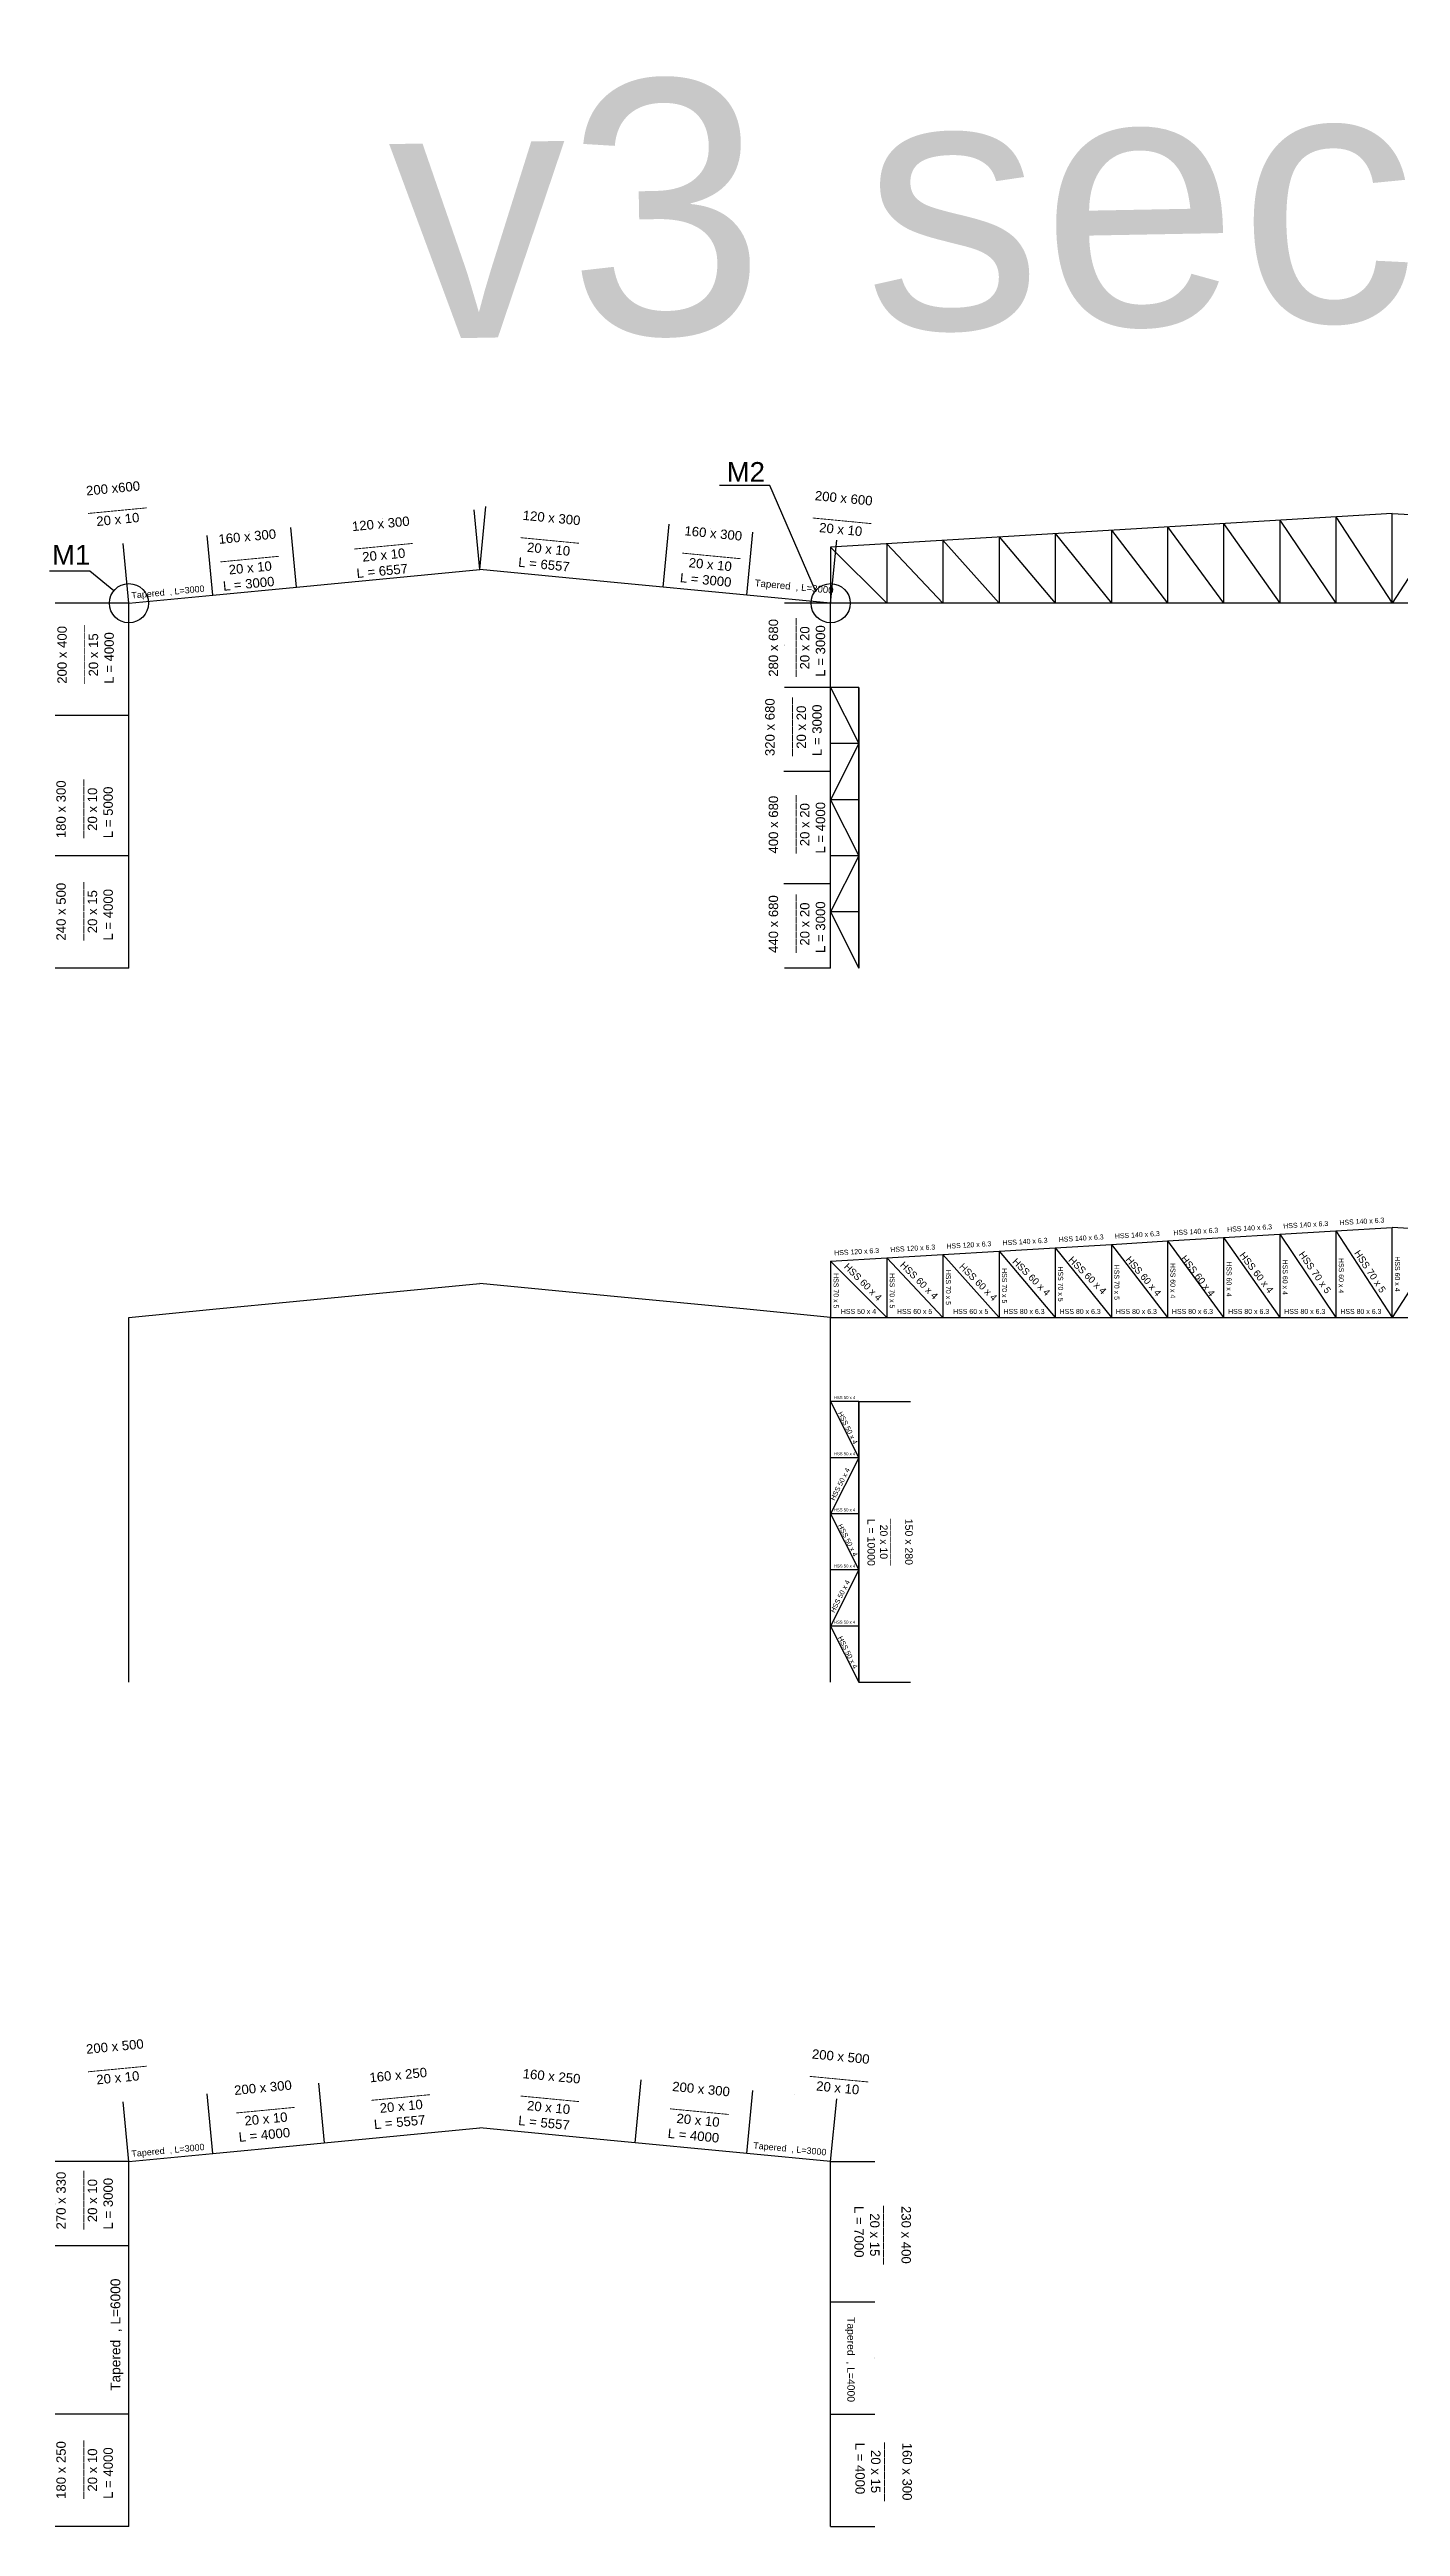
# Model space of a CAD drawing. Header units: inches. Extents: x -15 to 1885144, y -42615 to 866270.
# Drawn here: x 871547 to 919676, y 189786 to 278021 of the extents above; entities that cross this region are included whole.
import ezdxf

# ---------------------------------------------------------------- set-up
doc = ezdxf.new("R2010")
doc.units = ezdxf.units.IN
doc.header["$LTSCALE"] = 100
doc.header["$MEASUREMENT"] = 0
for name, color, linetype in [('bolt', 1, 'Continuous'), ('initial layout', 7, 'Continuous'), ('sections', 3, 'Continuous'), ('text', 3, 'Continuous')]:
    doc.layers.add(name, color=color, linetype=linetype)
doc.styles.get("Standard").update_dxf_attribs({"font": 'arial.ttf'})
doc.dimstyles.new('section', dxfattribs={"dimtxt": 1e-05, "dimasz": 15, "dimexe": 0.0625, "dimexo": 0.0625, "dimgap": 10, "dimtad": 0, "dimtoh": 1, "dimzin": 0, "dimdsep": 46, "dimtxsty": 'Standard', "dimblk": 'OBLIQUE', "dimcen": 0.09, "dimsd1": 1, "dimsd2": 1, "dimclrd": 256, "dimclre": 256, "dimclrt": 256, "dimadec": 0, "dimazin": 0, "dimtfac": 1, "dimtofl": 0, "dimtmove": 0, "dimatfit": 3, "dimfxl": 1, "dimtfillclr": 256, "dimtolj": 1, "dimtzin": 0, "dimlwe": -1, "dimarcsym": 0})

# ---------------------------------------------------------------- blocks, each defined once
blk = doc.blocks.new('*D140')
at = {"layer": 'Defpoints', "color": 0, "transparency": 16777216}
for p in [(871751, 249299), (874376, 249299), (874376, 245299)]:
    blk.add_point(p, dxfattribs=at)
at = {"layer": 'sections', "transparency": 16777216}
for p, q in [((874375, 249299), (871750, 249299)), ((874375, 245299), (871750, 245299))]:
    blk.add_line(p, q, dxfattribs=at)
at = {"layer": 'sections', "transparency": 16777216, "insert": (871751, 247299), "char_height": 0.00001, "attachment_point": 5, "rotation": 90}
blk.add_mtext('\\A1;4000.00', dxfattribs=at)
blk = doc.blocks.new('_Oblique')
at = {"color": 0, "linetype": 'ByBlock', "lineweight": -2}
blk.add_line((-0.5, -0.5), (0.5, 0.5), dxfattribs=at)
blk = doc.blocks.new('*D141')
at = {"layer": 'Defpoints', "color": 0, "transparency": 16777216}
for p in [(877158, 260711), (877362, 258585), (874376, 258299)]:
    blk.add_point(p, dxfattribs=at)
at = {"layer": 'sections', "transparency": 16777216}
for p, q in [((874376, 258299), (874172, 260424)), ((877362, 258585), (877158, 260711))]:
    blk.add_line(p, q, dxfattribs=at)
at = {"layer": 'sections', "transparency": 16777216, "insert": (875665, 260567), "char_height": 10, "attachment_point": 5, "rotation": 5.48359}
blk.add_mtext('\\A1;3000.00', dxfattribs=at)
blk = doc.blocks.new('*D142')
at = {"layer": 'Defpoints', "color": 0, "transparency": 16777216}
for p in [(880144, 260997), (877362, 258585), (880348, 258872)]:
    blk.add_point(p, dxfattribs=at)
at = {"layer": 'sections', "transparency": 16777216}
for p, q in [((877362, 258585), (877158, 260711)), ((880348, 258872), (880144, 260997))]:
    blk.add_line(p, q, dxfattribs=at)
at = {"layer": 'sections', "transparency": 16777216, "insert": (878651, 260854), "char_height": 10, "attachment_point": 5, "rotation": 5.48359}
blk.add_mtext('\\A1;3000.00', dxfattribs=at)
blk = doc.blocks.new('*D143')
at = {"layer": 'Defpoints', "color": 0, "transparency": 16777216}
for p in [(886672, 261624), (886876, 259499), (880348, 258872)]:
    blk.add_point(p, dxfattribs=at)
at = {"layer": 'sections', "transparency": 16777216}
for p, q in [((886876, 259499), (886672, 261624)), ((880348, 258872), (880144, 260997))]:
    blk.add_line(p, q, dxfattribs=at)
at = {"layer": 'sections', "transparency": 16777216, "insert": (883408, 261311), "char_height": 10, "attachment_point": 5, "rotation": 5.48359}
blk.add_mtext('\\A1;6557.47', dxfattribs=at)
blk = doc.blocks.new('*D144')
at = {"layer": 'Defpoints', "color": 0, "transparency": 16777216}
for p in [(893618, 261111), (886876, 259499), (893403, 258872)]:
    blk.add_point(p, dxfattribs=at)
at = {"layer": 'sections', "transparency": 16777216}
for p, q in [((886876, 259499), (887091, 261738)), ((893403, 258872), (893618, 261111))]:
    blk.add_line(p, q, dxfattribs=at)
at = {"layer": 'sections', "transparency": 16777216, "insert": (890354, 261424), "char_height": 10, "attachment_point": 5, "rotation": 354.51641}
blk.add_mtext('\\A1;6557.47', dxfattribs=at)
blk = doc.blocks.new('*D145')
at = {"layer": 'Defpoints', "color": 0, "transparency": 16777216}
for p in [(896604, 260825), (893403, 258872), (896389, 258585)]:
    blk.add_point(p, dxfattribs=at)
at = {"layer": 'sections', "transparency": 16777216}
for p, q in [((893403, 258872), (893618, 261111)), ((896389, 258585), (896604, 260825))]:
    blk.add_line(p, q, dxfattribs=at)
at = {"layer": 'sections', "transparency": 16777216, "insert": (895111, 260968), "char_height": 10, "attachment_point": 5, "rotation": 354.51641}
blk.add_mtext('\\A1;3000.00', dxfattribs=at)
blk = doc.blocks.new('*D146')
at = {"layer": 'Defpoints', "color": 0, "transparency": 16777216}
for p in [(899591, 260538), (896389, 258585), (899376, 258299)]:
    blk.add_point(p, dxfattribs=at)
at = {"layer": 'sections', "transparency": 16777216}
for p, q in [((896389, 258585), (896604, 260825)), ((899376, 258299), (899591, 260538))]:
    blk.add_line(p, q, dxfattribs=at)
at = {"layer": 'sections', "transparency": 16777216, "insert": (898097, 260681), "char_height": 10, "attachment_point": 5, "rotation": 354.51641}
blk.add_mtext('\\A1;3000.00', dxfattribs=at)
blk = doc.blocks.new('*D147')
at = {"layer": 'Defpoints', "color": 0, "transparency": 16777216}
for p in [(897731, 248299), (899376, 248299), (899376, 245299)]:
    blk.add_point(p, dxfattribs=at)
at = {"layer": 'sections', "transparency": 16777216}
for p, q in [((899375, 248299), (897731, 248299)), ((899375, 245299), (897731, 245299))]:
    blk.add_line(p, q, dxfattribs=at)
at = {"layer": 'sections', "transparency": 16777216, "insert": (897731, 246799), "char_height": 10, "attachment_point": 5, "rotation": 90}
blk.add_mtext('\\A1;3000.00', dxfattribs=at)
blk = doc.blocks.new('*D148')
at = {"layer": 'Defpoints', "color": 0, "transparency": 16777216}
for p in [(897731, 258299), (899376, 258299), (899376, 255299)]:
    blk.add_point(p, dxfattribs=at)
at = {"layer": 'sections', "transparency": 16777216}
for p, q in [((899375, 258299), (897731, 258299)), ((899375, 255299), (897731, 255299))]:
    blk.add_line(p, q, dxfattribs=at)
at = {"layer": 'sections', "transparency": 16777216, "insert": (897731, 256799), "char_height": 10, "attachment_point": 5, "rotation": 90}
blk.add_mtext('\\A1;3000.00', dxfattribs=at)
blk = doc.blocks.new('*D156')
at = {"layer": 'Defpoints', "color": 0, "transparency": 16777216}
for p in [(871750, 258299), (874376, 258299), (874376, 254299)]:
    blk.add_point(p, dxfattribs=at)
at = {"layer": 'sections', "transparency": 16777216}
for p, q in [((874375, 258299), (871750, 258299)), ((874375, 254299), (871750, 254299))]:
    blk.add_line(p, q, dxfattribs=at)
at = {"layer": 'sections', "transparency": 16777216, "insert": (871750, 256299), "char_height": 10, "attachment_point": 5, "rotation": 90}
blk.add_mtext('\\A1;4000.00', dxfattribs=at)
blk = doc.blocks.new('*D131')
at = {"layer": 'Defpoints', "color": 0, "transparency": 16777216}
for p in [(900376, 229859), (902218, 229859), (900376, 219859)]:
    blk.add_point(p, dxfattribs=at)
at = {"layer": 'sections', "transparency": 16777216}
for p, q in [((900376, 229859), (902218, 229859)), ((900376, 219859), (902218, 219859))]:
    blk.add_line(p, q, dxfattribs=at)
at = {"layer": 'sections', "transparency": 16777216, "insert": (902218, 224859), "char_height": 10, "attachment_point": 5, "rotation": 90}
blk.add_mtext('\\A1;10000.00', dxfattribs=at)
blk = doc.blocks.new('*D132')
at = {"layer": 'Defpoints', "color": 0, "transparency": 16777216}
for p in [(871751, 193786), (874376, 193786), (874376, 189786)]:
    blk.add_point(p, dxfattribs=at)
at = {"layer": 'sections', "transparency": 16777216}
for p, q in [((874375, 193786), (871750, 193786)), ((874375, 189786), (871750, 189786))]:
    blk.add_line(p, q, dxfattribs=at)
at = {"layer": 'sections', "transparency": 16777216, "insert": (871751, 191786), "char_height": 0.00001, "attachment_point": 5, "rotation": 90}
blk.add_mtext('\\A1;4000.00', dxfattribs=at)
blk = doc.blocks.new('*D133')
at = {"layer": 'Defpoints', "color": 0, "transparency": 16777216}
for p in [(877158, 205198), (877362, 203073), (874376, 202786)]:
    blk.add_point(p, dxfattribs=at)
at = {"layer": 'sections', "transparency": 16777216}
for p, q in [((874376, 202786), (874172, 204911)), ((877362, 203073), (877158, 205198))]:
    blk.add_line(p, q, dxfattribs=at)
at = {"layer": 'sections', "transparency": 16777216, "insert": (875665, 205055), "char_height": 10, "attachment_point": 5, "rotation": 5.48359}
blk.add_mtext('\\A1;3000.00', dxfattribs=at)
blk = doc.blocks.new('*D134')
at = {"layer": 'Defpoints', "color": 0, "transparency": 16777216}
for p in [(874376, 202786), (871750, 199786), (874376, 199786)]:
    blk.add_point(p, dxfattribs=at)
at = {"layer": 'sections', "transparency": 16777216}
for p, q in [((874375, 202786), (871750, 202786)), ((874375, 199786), (871750, 199786))]:
    blk.add_line(p, q, dxfattribs=at)
at = {"layer": 'sections', "transparency": 16777216, "insert": (871750, 201286), "char_height": 10, "attachment_point": 5, "rotation": 90}
blk.add_mtext('\\A1;3000.00', dxfattribs=at)
blk = doc.blocks.new('*D135')
at = {"layer": 'Defpoints', "color": 0, "transparency": 16777216}
for p in [(881139, 205580), (877362, 203073), (881343, 203455)]:
    blk.add_point(p, dxfattribs=at)
at = {"layer": 'sections', "transparency": 16777216}
for p, q in [((877362, 203073), (877158, 205198)), ((881343, 203455), (881139, 205580))]:
    blk.add_line(p, q, dxfattribs=at)
at = {"layer": 'sections', "transparency": 16777216, "insert": (879149, 205389), "char_height": 10, "attachment_point": 5, "rotation": 5.48359}
blk.add_mtext('\\A1;4000.00', dxfattribs=at)
blk = doc.blocks.new('*D136')
at = {"layer": 'Defpoints', "color": 0, "transparency": 16777216}
for p in [(896604, 205312), (896389, 203073), (899376, 202786)]:
    blk.add_point(p, dxfattribs=at)
at = {"layer": 'sections', "transparency": 16777216}
for p, q in [((896389, 203073), (896604, 205312)), ((899376, 202786), (899591, 205025))]:
    blk.add_line(p, q, dxfattribs=at)
at = {"layer": 'sections', "transparency": 16777216, "insert": (898097, 205169), "char_height": 10, "attachment_point": 5, "rotation": 354.51641}
blk.add_mtext('\\A1;3000.00', dxfattribs=at)
blk = doc.blocks.new('*D137')
at = {"layer": 'Defpoints', "color": 0, "transparency": 16777216}
for p in [(892623, 205694), (892408, 203455), (896389, 203073)]:
    blk.add_point(p, dxfattribs=at)
at = {"layer": 'sections', "transparency": 16777216}
for p, q in [((892408, 203455), (892623, 205694)), ((896389, 203073), (896604, 205312))]:
    blk.add_line(p, q, dxfattribs=at)
at = {"layer": 'sections', "transparency": 16777216, "insert": (894613, 205503), "char_height": 10, "attachment_point": 5, "rotation": 354.51641}
blk.add_mtext('\\A1;4000.00', dxfattribs=at)
blk = doc.blocks.new('*D138')
at = {"layer": 'Defpoints', "color": 0, "transparency": 16777216}
for p in [(899376, 193786), (900951, 193786), (899376, 189786)]:
    blk.add_point(p, dxfattribs=at)
at = {"layer": 'sections', "transparency": 16777216}
for p, q in [((899376, 193786), (900951, 193786)), ((899376, 189786), (900951, 189786))]:
    blk.add_line(p, q, dxfattribs=at)
at = {"layer": 'sections', "transparency": 16777216, "insert": (900951, 191786), "char_height": 10, "attachment_point": 5, "rotation": 90}
blk.add_mtext('\\A1;4000.00', dxfattribs=at)
blk = doc.blocks.new('*D122')
at = {"layer": 'Defpoints', "color": 0, "transparency": 16777216}
for p in [(899376, 197786), (900951, 197786), (899376, 193786)]:
    blk.add_point(p, dxfattribs=at)
at = {"layer": 'sections', "transparency": 16777216}
for p, q in [((899376, 197786), (900951, 197786)), ((899376, 193786), (900951, 193786))]:
    blk.add_line(p, q, dxfattribs=at)
at = {"layer": 'sections', "transparency": 16777216, "insert": (900951, 195786), "char_height": 10, "attachment_point": 5, "rotation": 90}
blk.add_mtext('\\A1;4000.00', dxfattribs=at)
blk = doc.blocks.new('*D123')
at = {"layer": 'Defpoints', "color": 0, "transparency": 16777216}
for p in [(899376, 197786), (900951, 197786), (900951, 197786)]:
    blk.add_point(p, dxfattribs=at)
at = {"layer": 'sections', "transparency": 16777216}
for p in [(899376, 197786), (900951, 197786)]:
    blk.add_line(p, (900951, 197786), dxfattribs=at)
at = {"layer": 'sections', "transparency": 16777216, "insert": (900882, 197786), "char_height": 10, "attachment_point": 5}
blk.add_mtext('\\A1;0.00', dxfattribs=at)
blk = doc.blocks.new('*D139')
at = {"layer": 'Defpoints', "color": 0, "transparency": 16777216}
for p in [(899376, 202786), (900951, 202786), (900951, 197786)]:
    blk.add_point(p, dxfattribs=at)
at = {"layer": 'sections', "transparency": 16777216}
for p, q in [((899376, 202786), (900951, 202786)), ((900951, 197786), (900951, 197786))]:
    blk.add_line(p, q, dxfattribs=at)
at = {"layer": 'sections', "transparency": 16777216, "insert": (900951, 200286), "char_height": 10, "attachment_point": 5, "rotation": 90}
blk.add_mtext('\\A1;5000.00', dxfattribs=at)
blk = doc.blocks.new('*D157')
at = {"layer": 'Defpoints', "color": 0, "transparency": 16777216}
for p in [(897705, 252299), (899376, 252299), (899376, 248299)]:
    blk.add_point(p, dxfattribs=at)
at = {"layer": 'sections', "transparency": 16777216}
for p, q in [((899375, 252299), (897705, 252299)), ((899375, 248299), (897705, 248299))]:
    blk.add_line(p, q, dxfattribs=at)
at = {"layer": 'sections', "transparency": 16777216, "insert": (897705, 250299), "char_height": 0.00001, "attachment_point": 5, "rotation": 90}
blk.add_mtext('\\A1;4000.00', dxfattribs=at)

msp = doc.modelspace()

# ---------------------------------------------------------------- linework, layer by layer
at = {"layer": 'bolt'}
for p, q in [((897213.561, 262496.015), (895417.178, 262496.015)), ((898836.967, 258741.468), (897213.561, 262496.015)), ((872987.619, 259439.78), (871546.992, 259439.78)), ((873836.967, 258741.468), (872987.619, 259439.78))]:
    msp.add_line(p, q, dxfattribs=at)
for centre in [(874375.54, 258298.666), (899375.54, 258298.666)]:
    msp.add_circle(centre, 697.234, dxfattribs=at)
at = {"layer": 'initial layout'}
for p, q in [((919375.54, 261498.666), (899375.54, 260298.666)), ((915375.54, 261258.666), (915375.54, 258298.666)), ((915375.54, 261258.666), (917375.54, 258298.666)), ((917375.54, 261378.666), (917375.54, 258298.666)), ((917375.54, 261378.666), (919375.54, 258298.666)), ((919375.54, 258298.666), (919375.54, 261498.666)), ((919375.54, 258298.666), (919375.54, 261498.666)), ((919375.54, 261498.666), (939375.54, 260298.666)), ((921375.54, 261378.666), (919375.54, 258298.666)), ((899375.54, 260298.666), (899375.54, 258298.666)), ((899375.54, 260298.666), (901375.54, 258298.666)), ((901375.54, 260418.666), (901375.54, 258298.666)), ((901375.54, 260418.666), (903375.54, 258298.666)), ((903375.54, 260538.666), (903375.54, 258298.666)), ((903375.54, 260538.666), (905375.54, 258298.666)), ((905375.54, 260658.666), (905375.54, 258298.666)), ((905375.54, 260658.666), (907375.54, 258298.666)), ((907375.54, 260778.666), (907375.54, 258298.666)), ((907375.54, 260778.666), (909375.54, 258298.666)), ((909375.54, 260898.666), (909375.54, 258298.666)), ((909375.54, 260898.666), (911375.54, 258298.666)), ((911375.54, 261018.666), (911375.54, 258298.666)), ((911375.54, 261018.666), (913375.54, 258298.666)), ((913375.54, 261138.666), (913375.54, 258298.666)), ((913375.54, 261138.666), (915375.54, 258298.666)), ((880348.082, 258872.03), (886875.54, 259498.666)), ((891412.151, 259063.151), (886875.54, 259498.666)), ((874375.54, 258298.666), (877361.811, 258585.348)), ((877361.811, 258585.348), (880348.082, 258872.03)), ((896389.27, 258585.348), (891412.151, 259063.151)), ((899375.54, 258298.666), (896389.27, 258585.348)), ((874375.54, 252298.666), (874375.54, 258298.666)), ((939375.54, 258298.666), (899375.54, 258298.666)), ((899375.54, 255298.666), (899375.54, 258298.666)), ((900375.54, 255298.666), (899375.54, 255298.666)), ((899375.54, 255298.666), (900375.54, 253298.666)), ((899375.54, 252298.666), (899375.54, 255298.666)), ((900375.54, 255298.666), (900375.54, 245298.666)), ((900375.54, 245298.666), (900375.54, 255298.666)), ((900375.54, 253298.666), (899375.54, 253298.666)), ((900375.54, 253298.666), (899375.54, 251298.666)), ((874375.54, 249298.666), (874375.54, 252298.666)), ((899375.54, 248298.666), (899375.54, 252298.666)), ((900375.54, 251298.666), (899375.54, 251298.666)), ((899375.54, 251298.666), (900375.54, 249298.666)), ((874375.54, 245298.666), (874375.54, 249298.666)), ((900375.54, 249298.666), (899375.54, 249298.666)), ((900375.54, 249298.666), (899375.54, 247298.666)), ((899375.54, 245298.666), (899375.54, 248298.666)), ((900375.54, 247298.666), (899375.54, 247298.666)), ((899375.54, 247298.666), (900375.54, 245298.666)), ((911375.54, 235578.6), (913375.54, 235698.6)), ((913375.54, 235698.6), (915375.54, 235818.6)), ((913375.54, 235698.6), (913375.54, 232858.6)), ((913375.54, 235698.6), (915375.54, 232858.6)), ((915375.54, 235818.6), (917375.54, 235938.6)), ((915375.54, 235818.6), (915375.54, 232858.6)), ((915375.54, 235818.6), (917375.54, 232858.6)), ((917375.54, 235938.6), (919375.54, 236058.6)), ((917375.54, 235938.6), (917375.54, 232858.6)), ((917375.54, 235938.6), (919375.54, 232858.6)), ((919375.54, 232858.6), (919375.54, 236058.6)), ((919375.54, 232858.6), (919375.54, 236058.6)), ((921375.54, 235938.6), (919375.54, 236058.6)), ((921375.54, 235938.6), (919375.54, 232858.6)), ((899375.54, 234858.6), (901375.54, 234978.6)), ((899375.54, 234858.6), (899375.54, 232858.6)), ((899375.54, 234858.6), (901375.54, 232858.6)), ((901375.54, 234978.6), (903375.54, 235098.6)), ((901375.54, 234978.6), (901375.54, 232858.6)), ((901375.54, 234978.6), (903375.54, 232858.6)), ((903375.54, 235098.6), (905375.54, 235218.6)), ((903375.54, 235098.6), (903375.54, 232858.6)), ((903375.54, 235098.6), (905375.54, 232858.6)), ((905375.54, 235218.6), (907375.54, 235338.6)), ((905375.54, 235218.6), (905375.54, 232858.6)), ((905375.54, 235218.6), (907375.54, 232858.6)), ((907375.54, 235338.6), (909375.54, 235458.6)), ((907375.54, 235338.6), (907375.54, 232858.6)), ((907375.54, 235338.6), (909375.54, 232858.6)), ((909375.54, 235458.6), (911375.54, 235578.6)), ((909375.54, 235458.6), (909375.54, 232858.6)), ((909375.54, 235458.6), (911375.54, 232858.6)), ((911375.54, 235578.6), (911375.54, 232858.6)), ((911375.54, 235578.6), (913375.54, 232858.6)), ((880348.082, 233431.964), (886875.54, 234058.6)), ((891412.151, 233623.086), (886875.54, 234058.6)), ((874375.54, 232858.6), (877361.811, 233145.282)), ((877361.811, 233145.282), (880348.082, 233431.964)), ((896389.27, 233145.282), (891412.151, 233623.086)), ((899375.54, 232858.6), (896389.27, 233145.282)), ((874375.54, 226858.6), (874375.54, 232858.6)), ((899375.54, 229858.6), (899375.54, 232858.6)), ((899375.54, 232858.6), (901375.54, 232858.6)), ((901375.54, 232858.6), (903375.54, 232858.6)), ((903375.54, 232858.6), (905375.54, 232858.6)), ((905375.54, 232858.6), (907375.54, 232858.6)), ((907375.54, 232858.6), (909375.54, 232858.6)), ((909375.54, 232858.6), (911375.54, 232858.6)), ((911375.54, 232858.6), (913375.54, 232858.6)), ((913375.54, 232858.6), (915375.54, 232858.6)), ((915375.54, 232858.6), (917375.54, 232858.6)), ((917375.54, 232858.6), (919375.54, 232858.6)), ((919375.54, 232858.6), (921375.54, 232858.6)), ((900375.54, 229858.6), (899375.54, 229858.6)), ((899375.54, 229858.6), (900375.54, 227858.6)), ((899375.54, 226858.6), (899375.54, 229858.6)), ((900375.54, 229858.6), (900375.54, 219858.6)), ((900375.54, 219858.6), (900375.54, 229858.6)), ((900375.54, 227858.6), (899375.54, 227858.6)), ((900375.54, 227858.6), (899375.54, 225858.6)), ((874375.54, 223858.6), (874375.54, 226858.6)), ((899375.54, 222858.6), (899375.54, 226858.6)), ((900375.54, 225858.6), (899375.54, 225858.6)), ((899375.54, 225858.6), (900375.54, 223858.6)), ((874375.54, 219858.6), (874375.54, 223858.6)), ((900375.54, 223858.6), (899375.54, 223858.6)), ((900375.54, 223858.6), (899375.54, 221858.6)), ((899375.54, 219858.6), (899375.54, 222858.6)), ((900375.54, 221858.6), (899375.54, 221858.6)), ((899375.54, 221858.6), (900375.54, 219858.6)), ((880348.082, 203359.426), (886875.54, 203986.062)), ((891412.151, 203550.547), (886875.54, 203986.062)), ((874375.54, 202786.062), (877361.811, 203072.744)), ((877361.811, 203072.744), (880348.082, 203359.426)), ((896389.27, 203072.744), (891412.151, 203550.547)), ((899375.54, 202786.062), (896389.27, 203072.744)), ((874375.54, 196786.062), (874375.54, 202786.062)), ((899375.54, 199786.062), (899375.54, 202786.062)), ((899375.54, 196786.062), (899375.54, 199786.062)), ((874375.54, 193786.062), (874375.54, 196786.062)), ((899375.54, 192786.062), (899375.54, 196786.062)), ((874375.54, 189786.062), (874375.54, 193786.062)), ((899375.54, 189786.062), (899375.54, 192786.062))]:
    msp.add_line(p, q, dxfattribs=at)

# ---------------------------------------------------------------- texts
at = {"layer": 'bolt'}
for s, p in [('M2', (895671.241, 262622.595)), ('M1', (871634.835, 259668.003))]:
    msp.add_text(s, height=702.7444, dxfattribs=at).set_placement(p)
at = {"layer": 'sections'}
for s, height, rotation, p in [('Tapered  , L=3000', 228.35228, 5.48359044, (874473.772, 258459.871)), ('Tapered  , L=3000', 246.10008, 354.51640955, (896660.708, 258903.197)), ('HSS 140 x 6.3', 177.94912, 3.43363037, (905506.114, 235421.32)), ('HSS 140 x 6.3', 177.94912, 3.43363037, (907506.114, 235541.32)), ('HSS 140 x 6.3', 177.94912, 3.43363037, (909506.114, 235661.32)), ('HSS 140 x 6.3', 177.94912, 3.43363037, (911590.663, 235781.32)), ('HSS 140 x 6.3', 177.94912, 3.43363037, (913506.114, 235901.32)), ('HSS 140 x 6.3', 177.94912, 3.43363037, (915506.114, 236021.32)), ('HSS 140 x 6.3', 177.94912, 3.43363037, (917506.114, 236141.32)), ('HSS 120 x 6.3', 177.94912, 3.43363037, (899506.114, 235061.32)), ('HSS 60 x 4', 244.9446, 315, (899827.739, 234641.205)), ('HSS 120 x 6.3', 177.94912, 3.43363037, (901506.114, 235181.32)), ('HSS 60 x 4', 244.9446, 315, (901827.739, 234701.205)), ('HSS 120 x 6.3', 177.94912, 3.43363037, (903506.114, 235301.32)), ('HSS 60 x 4', 244.9446, 315, (903934.882, 234641.205)), ('HSS 60 x 4', 244.9446, 315, (905827.739, 234821.205)), ('HSS 60 x 4', 244.9446, 315, (907827.739, 234881.205)), ('HSS 70 x 5', 177.9491, 270, (909480.407, 234734.17)), ('HSS 60 x 4', 244.9446, 310.24432965, (909869.532, 234905.496)), ('HSS 60 x 4', 177.9491, 270, (911480.407, 234794.17)), ('HSS 60 x 4', 244.9446, 307.57446214, (911835.571, 234947.607)), ('HSS 60 x 4', 177.9491, 270, (913480.407, 234854.17)), ('HSS 60 x 4', 244.9446, 307.45023937, (913922.966, 235066.263)), ('HSS 60 x 4', 177.9491, 270, (915480.407, 234914.17)), ('HSS 70 x 5', 244.9446, 304.69699567, (916036.928, 235100.767)), ('HSS 60 x 4', 177.9491, 270, (917480.407, 234974.17)), ('HSS 70 x 5', 244.9446, 303.36235379, (918015.792, 235149.153)), ('HSS 60 x 4', 177.9491, 270, (919480.407, 235034.17)), ('HSS 70 x 5', 177.9491, 270, (899480.407, 234434.17)), ('HSS 70 x 5', 177.9491, 270, (901480.407, 234434.17)), ('HSS 70 x 5', 177.9491, 270, (903480.407, 234554.17)), ('HSS 70 x 5', 177.9491, 270, (905480.407, 234614.17)), ('HSS 70 x 5', 177.9491, 270, (907480.407, 234674.17)), ('HSS 50 x 4', 177.9491, 0, (899737.775, 232979.951)), ('HSS 60 x 5', 177.9491, 0, (901737.775, 232979.951)), ('HSS 60 x 5', 177.9491, 0, (903737.775, 232979.951)), ('HSS 80 x 6.3', 177.94912, 0, (905533.68, 232979.951)), ('HSS 80 x 6.3', 177.94912, 0, (907533.68, 232979.951)), ('HSS 80 x 6.3', 177.94912, 0, (909533.68, 232979.951)), ('HSS 80 x 6.3', 177.94912, 0, (911533.68, 232979.951)), ('HSS 80 x 6.3', 177.94912, 0, (913533.68, 232979.951)), ('HSS 80 x 6.3', 177.94912, 0, (915533.68, 232979.951)), ('HSS 80 x 6.3', 177.94912, 0, (917533.68, 232979.951)), ('HSS 50 x 4', 107.9703, 0, (899489.974, 229946.325)), ('HSS 50 x 4', 177.9491, 296.56505118, (899625.932, 229444.485)), ('HSS 50 x 4', 107.9703, 0, (899489.974, 227946.325)), ('HSS 50 x 4', 177.9491, 63.43494883, (899509.689, 226317.995)), ('HSS 50 x 4', 107.9703, 0, (899489.974, 225946.325)), ('HSS 50 x 4', 177.9491, 296.56505118, (899625.932, 225444.485)), ('HSS 50 x 4', 177.9491, 63.43494883, (899509.689, 222317.995)), ('HSS 50 x 4', 107.9703, 0, (899489.974, 223946.325)), ('HSS 50 x 4', 107.9703, 0, (899489.974, 221946.325)), ('HSS 50 x 4', 177.9491, 296.56505118, (899625.932, 221444.485)), ('Tapered  , L=3000', 228.35228, 5.48359044, (874473.772, 202947.267)), ('Tapered  , L=3000', 228.35228, 354.51640955, (896610.057, 203251.284)), ('Tapered  , L=6000', 349.04202, 90, (874069.626, 194618.477)), ('Tapered  , L=4000', 264.38775, 270, (899970.319, 197246.478))]:
    msp.add_text(s, height=height, rotation=rotation, dxfattribs=at).set_placement(p)
at = {"layer": 'sections', "attachment_point": 1}
for s, width, gutter_width, insert, char_height, rotation in [('200 x600\\P________\\P  20 x 10', 2043.53838, 1676.963, (872833.707, 262466.834), 335.3927, 5.48359044), ('200 x 600\\P________\\P  20 x 10', 2043.53838, 1676.963, (898833.821, 262304.974), 335.3927, 354.51640956), ('120 x 300\\P________\\P  20 x 10\\PL = 6557', 2043.53838, 1676.963, (882307.777, 261198.515), 335.3927, 5.48359044), ('120 x 300\\P________\\P  20 x 10\\PL = 6557', 2043.53838, 1676.963, (888426.461, 261603.81), 335.3927, 354.51640956), ('160 x 300\\P________\\P  20 x 10\\PL = 3000', 2043.53838, 1676.963, (877550.912, 260741.856), 335.3927, 5.48359044), ('160 x 300\\P________\\P  20 x 10\\PL = 3000', 2043.53838, 1676.963, (894187.393, 261053.733), 335.3927, 354.51640956), ('280 x 680\\P________\\P  20 x 20\\PL = 3000', 2043.53838, 1676.963, (897167.592, 255677.389), 335.3927, 90), ('200 x 400\\P________\\P  20 x 15\\PL = 4000', 2043.53838, 1676.963, (871824.651, 255428.153), 335.3927, 90), ('320 x {\\fArial|b0|i0|c178|p34;68}0\\P________\\P  20 x {\\fArial|b0|i0|c178|p34;20}\\PL = 3000', 2043.53838, 1676.963, (897043.645, 252852.274), 335.39269, 90), ('180 x 300\\P________\\P  20 x 10\\PL = 5000', 2043.53838, 1676.963, (871789.626, 249928.731), 335.3927, 90), ('4{\\fArial|b0|i0|c178|p34;0}0 x {\\fArial|b0|i0|c178|p34;68}0\\P________\\P  20 x {\\fArial|b0|i0|c178|p34;20}\\PL = 4000', 2043.53838, 1676.963, (897167.592, 249380.312), 335.39269, 90), ('240 x 500\\P________\\P  20 x 15\\PL = 4000', 2043.53838, 1676.963, (871789.626, 246280.254), 335.3927, 90), ('{\\fArial|b0|i0|c178|p34;44}0 x {\\fArial|b0|i0|c178|p34;68}0\\P________\\P  20 x {\\fArial|b0|i0|c178|p34;20}\\PL = 3000', 2043.53838, 1676.963, (897167.592, 245838.724), 335.39269, 90), ('150 x 280\\P________\\P  20 x 10\\PL = 10000', 1636.64299, 1343.058, (902299.012, 225683.756), 268.6116, 270), ('200 x 500\\P________\\P  20 x 10', 2043.53838, 1676.963, (872833.707, 206954.23), 335.3927, 5.48359044), ('200 x 500\\P________\\P  20 x 10', 2043.53838, 1676.963, (898727.775, 206790.567), 335.3927, 354.51640956), ('200 x 300\\P________\\P  20 x 10\\PL = 4000', 2043.53838, 1676.963, (878110.296, 205487.238), 335.3927, 5.48359044), ('160 x 250\\P________\\P  20 x 10\\PL = 5557', 2043.53838, 1676.963, (882929.598, 205938.713), 335.3927, 5.48359044), ('160 x 250\\P________\\P  20 x 10\\PL = 5557', 2043.53838, 1676.963, (888426.461, 206091.206), 335.3927, 354.51640956), ('200 x 300\\P________\\P  20 x 10\\PL = 4000', 2043.53838, 1676.963, (893751.182, 205634.547), 335.3927, 354.51640956), ('270 x 330\\P________\\P  20 x 10\\PL = 3000', 2043.53838, 1676.963, (871789.626, 200365.628), 335.3927, 90), ('230 x 400\\P________\\P  20 x 15\\PL = 7000', 2043.53838, 1676.963, (902234.507, 201202.367), 335.3927, 270), ('180 x 250\\P________\\P  20 x 10\\PL = 4000', 2043.53838, 1676.963, (871789.626, 190767.65), 335.3927, 90), ('160 x 300\\P________\\P  20 x 15\\PL = 4000', 2043.53838, 1676.963, (902269.668, 192769.974), 335.3927, 270)]:
    msp.add_mtext_dynamic_manual_height_columns(s, width=width, gutter_width=gutter_width, heights=[0], dxfattribs=dict(at, insert=insert, char_height=char_height, rotation=rotation))
at = {"layer": 'text'}
msp.add_text('v3 sections', height=9060.4183, rotation=1.07094405, dxfattribs=at).set_placement((883734.846, 267694.328))

# ---------------------------------------------------------------- dimensions: what is measured, and where the dimension line sits
at = {"layer": 'sections'}
for p1, p2, distance, picture, middle in [((880348.082, 258872.03), (886875.54, 259498.666), 2135.065, '*D143', (883407.783, 261310.642)), ((886875.54, 259498.666), (893402.999, 258872.03), 2249.442, '*D144', (890354.228, 261424.496)), ((874375.54, 258298.666), (877361.811, 258585.348), 2134.94, '*D141', (875664.66, 260567.176)), ((877361.811, 258585.348), (880348.082, 258872.03), 2135.002, '*D142', (878650.924, 260853.92)), ((893402.999, 258872.03), (896389.27, 258585.348), 2249.505, '*D145', (895111.098, 260967.899)), ((896389.27, 258585.348), (899375.54, 258298.666), 2249.567, '*D146', (898097.375, 260681.279)), ((896389.27, 203072.744), (892407.575, 203454.987), -2249.63, '*D137', (894613.398, 205503.2)), ((874375.54, 202786.062), (877361.811, 203072.744), 2134.94, '*D133', (875664.66, 205054.573)), ((877361.811, 203072.744), (881343.506, 203454.987), 2135.002, '*D135', (879148.636, 205389.097)), ((899375.54, 202786.062), (896389.27, 203072.744), -2249.567, '*D136', (898097.375, 205168.676))]:
    dim = msp.add_aligned_dim(p1=p1, p2=p2, distance=distance, dimstyle='section', override={"dimtxt": 10}, dxfattribs=at)
    dim.commit()
    dim.dimension.update_dxf_attribs({"geometry": picture, "text_midpoint": middle})
for base, p1, p2, override, picture, middle in [((871750.495, 258298.666), (874375.54, 254298.666), (874375.54, 258298.666), {"dimtxt": 10}, '*D156', (871750.495, 256298.666)), ((897730.819, 258298.666), (899375.54, 255298.666), (899375.54, 258298.666), {"dimtxt": 10}, '*D148', (897730.819, 256798.666)), ((897731.007, 248298.666), (899375.54, 245298.666), (899375.54, 248298.666), {"dimtxt": 10}, '*D147', (897731.007, 246798.666)), ((902218.294, 229858.6), (900375.54, 219858.6), (900375.54, 229858.6), {"dimtxt": 10}, '*D131', (902218.294, 224858.6)), ((871750.495, 199786.062), (874375.54, 202786.062), (874375.54, 199786.062), {"dimtxt": 10}, '*D134', (871750.495, 201286.062)), ((900950.595, 202786.062), (900950.658, 197786.062), (899375.54, 202786.062), {"dimtxt": 10, "dimtmove": 1}, '*D139', (900950.595, 200286.062)), ((900950.59546023, 197786.062169081), (899375.540358657, 197786.062169081), (900950.657960228, 197786.062169081), {"dimtxt": 10, "dimtmove": 1}, '*D123', (900895.11004072, 197786.06216908)), ((900950.595, 197786.062), (899375.54, 193786.062), (899375.54, 197786.062), {"dimtxt": 10, "dimtmove": 1}, '*D122', (900950.595, 195786.062)), ((900950.595, 193786.062), (899375.54, 189786.062), (899375.54, 193786.062), {"dimtxt": 10}, '*D138', (900950.595, 191786.062))]:
    dim = msp.add_linear_dim(base=base, p1=p1, p2=p2, angle=90, dimstyle='section', override=override, dxfattribs=at)
    dim.commit()
    dim.dimension.update_dxf_attribs({"geometry": picture, "text_midpoint": middle})
for base, p1, p2, picture, middle in [((897704.577, 252298.666), (899375.54, 248298.666), (899375.54, 252298.666), '*D157', (897704.577, 250298.666)), ((871750.557, 249298.666), (874375.54, 245298.666), (874375.54, 249298.666), '*D140', (871750.557, 247298.666)), ((871750.557, 193786.062), (874375.54, 189786.062), (874375.54, 193786.062), '*D132', (871750.557, 191786.062))]:
    dim = msp.add_linear_dim(base=base, p1=p1, p2=p2, angle=90, dimstyle='section', dxfattribs=at)
    dim.commit()
    dim.dimension.update_dxf_attribs({"geometry": picture, "text_midpoint": middle})

doc.saveas('drawing.dxf')
